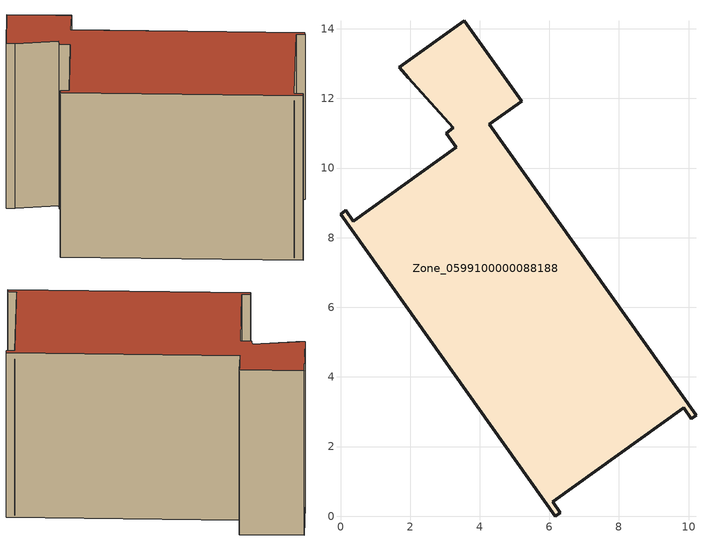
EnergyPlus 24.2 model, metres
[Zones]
Zone_0599100000088188
 floor ground (C_G): 6.31,0.1 6.17,0 0,8.68 0.15,8.78 0.37,8.47 3.33,10.59 3.04,11 3.23,11.16 1.95,12.59 1.69,12.89 3.56,14.23 5.2,11.92 4.27,11.26 10.21,2.9 10.08,2.8 9.86,3.11 6.09,0.41 z0
 wall outside (C_F): 5.2,11.92 3.56,14.23 1.69,12.89 1.95,12.59 3.23,11.16 3.04,11 3.33,10.59 0.37,8.47 0.15,8.78 0,8.68 6.17,0 6.31,0.1 6.09,0.41 9.86,3.11 10.08,2.8 10.21,2.9 4.27,11.26 5.2,11.92 z0:8.67
 roof outside (C_R): 10.21,2.9 4.27,11.26 5.2,11.92 3.56,14.23 1.69,12.89 1.95,12.59 3.23,11.16 3.04,11 3.33,10.59 0.37,8.47 0.15,8.78 0,8.68 6.17,0 6.31,0.1 6.09,0.41 9.86,3.11 10.08,2.8 z8.67
[BUILDING]
Pand.0599100000088188: North Axis=0; Terrain=City; Loads Convergence Tolerance Value=0.04; Temperature Convergence Tolerance Value=0.4; Solar Distribution=FullExterior; Maximum Number of Warmup Days=25; Minimum Number of Warmup Days=1
[Site:Location]
Rotterdam.The.Hague.AP_ZH_NLD Design_Conditions: Latitude=51.96; Longitude=4.45; Time Zone=1; Elevation=-4.5
[SITE:GROUNDTEMPERATURE:BUILDINGSURFACE]
18, 18, 18, 18, 18, 18, 18, 18, 18, 18, 18, 18
[MATERIAL] Thermal Absorptance=0.9; Solar Absorptance=0.7; Visible Absorptance=0.7
Name | Roughness | Thickness | Conductivity | Density | Specific Heat
G.TI.1975-1991 | MediumSmooth | 0.15 | 0.288461 | 540 | 1210
F.TI.1975-1991 | Rough | 0.3 | 0.230769 | 1920 | 840
R.TI.1975-1991 | MediumRough | 0.2 | 0.153846 | 1500 | 1000
[CONSTRUCTION]
C_G: G.TI.1975-1991
C_F: F.TI.1975-1991
C_R: R.TI.1975-1991
[ZONE]
Zone_0599100000088188: Type=1; Multiplier=1; Ceiling Height=Autocalculate; Volume=Autocalculate; Floor Area=autocalculate; Part of Total Floor Area=Yes
[ZONEINFILTRATION:DESIGNFLOWRATE]
Infil_Zone_0599100000088188: Zone or ZoneList or Space or SpaceList=Zone_0599100000088188; Schedule=AlwaysOn; Design Flow Rate Calculation Method=Flow/Area; Flow Rate per Floor Area=0.003; Constant Term Coefficient=1; Temperature Term Coefficient=0; Velocity Term Coefficient=0; Velocity Squared Term Coefficient=0
[HVACTEMPLATE:ZONE:IDEALLOADSAIRSYSTEM]
Zone_0599100000088188: Maximum Heating Supply Air Temperature=50; Minimum Cooling Supply Air Temperature=13; Maximum Heating Supply Air Humidity Ratio=0.0156; Minimum Cooling Supply Air Humidity Ratio=0.0077; Heating Limit=NoLimit; Cooling Limit=NoLimit; Dehumidification Control Type=ConstantSensibleHeatRatio; Cooling Sensible Heat Ratio=0.7; Dehumidification Setpoint=60; Humidification Control Type=None; Humidification Setpoint=30; Outdoor Air Method=None; Outdoor Air Flow Rate per Person=0.00944; Outdoor Air Flow Rate per Zone Floor Area=0; Outdoor Air Flow Rate per Zone=0; Demand Controlled Ventilation Type=None; Outdoor Air Economizer Type=NoEconomizer; Heat Recovery Type=None; Sensible Heat Recovery Effectiveness=0.7; Latent Heat Recovery Effectiveness=0.65
[ZONECONTROL:THERMOSTAT]
ThermostatControl_Zone_0599100000088188: Zone or ZoneList=Zone_0599100000088188; Control Type Schedule=DualSetpointControlType; Control 1=Thermostat_Zone_0599100000088188; Temperature Difference Between Cutout And Setpoint=0
[THERMOSTATSETPOINT:DUALSETPOINT]
Thermostat_Zone_0599100000088188: Heating Setpoint Temperature Schedule=HeatingSetpoint_Zone_0599100000088188; Cooling Setpoint Temperature Schedule=CoolingSetpoint_Zone_0599100000088188
[SCHEDULE:COMPACT]
HeatingSetpoint_Zone_0599100000088188: Through: 12/31, For: AllDays, Until: 24:00, 21
CoolingSetpoint_Zone_0599100000088188: Through: 12/31, For: AllDays, Until: 24:00, 24
DualSetpointControlType: Through: 12/31, For: AllDays, Until: 24:00, 4
AlwaysOn: Through: 12/31, For: AllDays, Until: 24:00, 1
